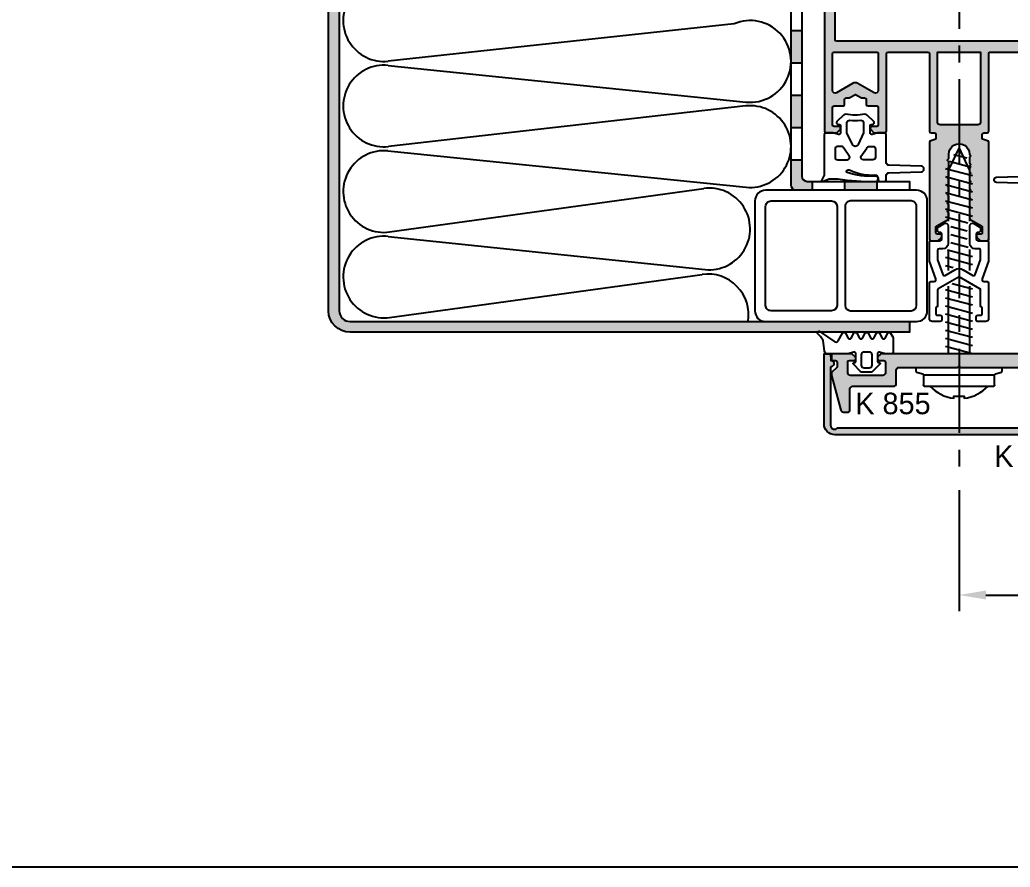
# Model space of a CAD drawing. Header units: millimetres. Extents: x -153 to 2280, y 0 to 724.
# Drawn here: x 20.5 to 112.4, y 0 to 78.6 of the extents above; entities that cross this region are included whole.
import ezdxf
from ezdxf.enums import TextEntityAlignment as Align

# ---------------------------------------------------------------- set-up
doc = ezdxf.new("R2010")
doc.units = ezdxf.units.MM
doc.header["$LTSCALE"] = 0.025
doc.header["$MEASUREMENT"] = 0
doc.linetypes.add('CENTER', pattern=[2, 1.25, -0.25, 0.25, -0.25])
for name, color, linetype in [('ASSI', 1, 'CENTER'), ('FILL', 253, 'Continuous'), ('FINE', 7, 'Continuous'), ('GOMMA', 80, 'Continuous'), ('GROSSA', 8, 'Continuous'), ('MARCHIO', 7, 'Continuous'), ('QUOTE', 254, 'Continuous'), ('TESTO', 2, 'Continuous'), ('TRATTEGGI', 140, 'Continuous')]:
    doc.layers.add(name, color=color, linetype=linetype)
doc.styles.add('Aluk Text', font='GOTHIC.TTF')

# ---------------------------------------------------------------- blocks, each defined once
blk = doc.blocks.new('k0855')
at = {"layer": 'GROSSA'}
blk.add_lwpolyline([(11.64999999999986, 0.8000000000004093, -0.4142135623730784), (11.14999999999986, 0.3000000000004093), (0.2999999999997272, 0.3000000000000682), (0, 0), (-0.3000000000001819, 0.3000000000000682), (-11.15000000000009, 0.2999999999997272, -0.4142135623731075), (-11.65000000000009, 0.7999999999997272), (-11.65000000000009, 3.300000000000637, 0.414213562373095), (-12.15000000000009, 3.800000000000637), (-19.75, 3.800000000000523, -0.414213562373095), (-20.25, 4.300000000000523), (-20.25, 8.300000000000523, 0.4142135623730795), (-20.55000000000018, 8.600000000000477), (-21.59774739507475, 8.600000000000477, 0.3394542588633896), (-21.88752514296152, 8.377645713531251), (-23.65000000000009, 1.800000000000523), (-23.65000000000009, 1.24487273393197), (-22.65000000000009, 0.2448727339319703), (-22.65000000000009, -0.6999999999995907, -0.4142135623731159), (-22.95000000000027, -0.9999999999995453), (-23.5, -0.9999999999995453, 0.414213562373109), (-23.65000000000009, -1.149999999999523), (-23.65000000000009, -2.049999999999272, 0.4142135623730534), (-23.5, -2.19999999999925), (-19.97426406871182, -2.199999999999363, 0.1989123673796788), (-19.76213203435577, -2.112132034355341), (-19.237867965644, -1.587867965643682, 0.1989123673796275), (-19.15000000000009, -1.37573593128775), (-19.15000000000009, -1.299999999999613, 0.4142135623731283), (-19.45000000000027, -0.9999999999995453), (-20.35000000000014, -0.9999999999995453, -0.414213562373095), (-20.65000000000009, -0.699999999999477), (-20.65000000000009, 1.300000000000637, -0.414213562373095), (-20.15000000000009, 1.800000000000637), (-14.15000000000009, 1.800000000000637, -0.414213562373095), (-13.65000000000009, 1.300000000000637), (-13.65000000000009, -0.699999999999477, -0.414213562373095), (-13.95000000000005, -0.9999999999995453), (-14.85000000000014, -0.9999999999995453, 0.414213562373095), (-15.15000000000009, -1.2999999999995), (-15.15000000000009, -1.475735931287431, 0.1989123673796724), (-15.06213203435618, -1.687867965643477), (-14.63786796564318, -2.112132034356478, 0.1989123673796574), (-14.42573593128691, -2.200000000000387), (14.42573593128782, -2.199999999999363, 0.1989123673796421), (14.63786796564386, -2.112132034355341), (15.06213203435573, -1.687867965643477, 0.1989123673796492), (15.14999999999964, -1.475735931287431), (15.14999999999964, -1.2999999999995, 0.4142135623731088), (14.84999999999991, -0.9999999999995453), (13.94999999999982, -0.9999999999995453, -0.414213562373095), (13.64999999999986, -0.699999999999477), (13.64999999999986, 1.300000000000637, -0.414213562373095), (14.14999999999986, 1.800000000000637), (20.13763493782221, 1.800000000000637, -0.414213562373095), (20.63763493782221, 1.300000000000637), (20.63763493782221, -0.699999999999477, -0.414213562373095), (20.33763493782226, -0.9999999999995453), (19.43763493782217, -0.9999999999995453, 0.4142135623731283), (19.13763493782221, -1.299999999999613), (19.13763493782221, -1.37573593128775, 0.198912367379612), (19.22550290346635, -1.587867965643682), (19.74976697217789, -2.112132034355341, 0.1989123673796789), (19.96189900653394, -2.199999999999363), (23.48763493782212, -2.19999999999925, 0.4142135623730674), (23.63763493782221, -2.049999999999272), (23.63763493782221, -1.149999999999523, 0.4142135623731507), (23.48763493782235, -0.9999999999995453), (22.93763493782217, -0.9999999999995453, -0.414213562373095), (22.63763493782221, -0.6999999999995907), (22.63763493782221, 0.2448727339319703), (23.63763493782221, 1.24487273393197), (23.63763493782221, 1.800000000000523), (21.91487984844571, 8.229409522551805, 0.3394542588633856), (21.43191693530116, 8.600000000000477), (20.53763493782208, 8.600000000000477, 0.4142135623730811), (20.23763493782235, 8.300000000000523), (20.23763493782212, 4.300000000000523, -0.414213562373095), (19.73763493782212, 3.800000000000523), (12.14999999999986, 3.800000000000637, 0.414213562373095), (11.64999999999986, 3.300000000000637)], format="xyb", close=True, dxfattribs=at)

msp = doc.modelspace()

# ---------------------------------------------------------------- hatches: boundary and pattern name
at = {"layer": 'FILL'}
h = msp.add_hatch(color=256, dxfattribs=at)
edge = h.paths.add_edge_path(flags=16)
edge.add_line((95.88666831783962, 72.06536601739177), (95.88666831783962, 75.477171829333))
edge.add_arc((96.0366683178396, 75.477171829333), 0.1499999999999773, 90, 180, ccw=False)
edge.add_line((96.0366683178396, 75.62717182933298), (99.98666831783953, 75.62717182933298))
edge.add_arc((99.98666831783953, 75.477171829333), 0.1499999999999773, 0, 90, ccw=False)
edge.add_line((100.1366683178395, 75.477171829333), (100.1366683178396, 72.06536601614042))
edge.add_arc((99.8866683178396, 72.06536601614042), 0.2500000000000284, -120.0000001075482, 0, ccw=False)
edge.add_line((99.76166831743319, 71.84885966542893), (98.26166832325816, 72.71488506960443))
edge.add_arc((98.01166832325816, 72.2818723677122), 0.5000000000000164, 60.00000000000109, 119.9999999999989)
edge.add_line((97.76166832325816, 72.71488506960443), (96.26166831743319, 71.84885966621104))
edge.add_arc((96.1366683178396, 72.06536601739177), 0.2499999999999828, 180, 299.9999998924529, ccw=False)
edge = h.paths.add_edge_path(flags=16)
edge.add_arc((117.2616683124211, 72.2818723677122), 0.5000000000000164, 60.00000000000108, 119.99999999999889, ccw=False)
edge.add_line((117.5116683124211, 72.71488506960443), (119.0116683182461, 71.84885966621104))
edge.add_arc((119.1366683178396, 72.06536601739177), 0.2499999999999828, 240.0000001075471, 360)
edge.add_line((119.3866683178396, 72.06536601739177), (119.3866683178396, 75.477171829333))
edge.add_arc((119.2366683178396, 75.47717182933303), 0.1500000000000057, 359.9999999999891, 449.9999999999891)
edge.add_line((119.2366683178396, 75.62717182933304), (115.2866683178397, 75.62717182933292))
edge.add_arc((115.2866683178397, 75.47717182933295), 0.1499999999999773, 90, 180)
edge.add_line((115.1366683178397, 75.47717182933295), (115.1366683178396, 72.06536601614042))
edge.add_arc((115.3866683178396, 72.06536601614042), 0.2500000000000284, 180, 300.0000001075481)
edge.add_line((115.5116683182461, 71.84885966542893), (117.0116683124211, 72.71488506960443))
edge = h.paths.add_edge_path(flags=16)
edge.add_line((109.6366683178396, 69.12717182933298), (109.6366683178396, 75.62717182933298))
edge.add_line((109.6366683178396, 75.62717182933298), (105.6366683178396, 75.62717182933298))
edge.add_line((105.6366683178396, 75.62717182933298), (105.6366683178396, 69.12717182933292))
edge.add_arc((105.8866683178396, 69.12717182933292), 0.25, 180, 270)
edge.add_line((105.8866683178396, 68.87717182933292), (109.3866683178396, 68.87717182933298))
edge.add_arc((109.3866683178396, 69.12717182933298), 0.25, 270, 360)
edge = h.paths.add_edge_path()
edge.add_line((110.3984686433583, 58.27712033243418), (110.3984686433583, 67.26202128423728))
edge.add_arc((110.2484686433583, 67.26202128423722), 0.1500000000000057, 2.171258662545679e-11, 75.0000000000211)
edge.add_line((110.2872915001236, 67.40691015818064), (109.9096457865929, 67.5081000221463))
edge.add_arc((109.9484686433583, 67.65298889608965), 0.150000000000002, 179.9999999999891, 254.9999999999945, ccw=False)
edge.add_line((109.7984686433583, 67.65298889608968), (109.7984686433582, 67.72712033243417))
edge.add_line((109.7984686433582, 67.72712033243417), (109.7984686433582, 67.97712033243411))
edge.add_arc((109.9484686433583, 67.97712033243411), 0.1500000000000341, 90, 180, ccw=False)
edge.add_line((109.9484686433583, 68.12712033243415), (110.2484686433583, 68.12712033243415))
edge.add_arc((110.2484686433583, 68.27712033243412), 0.1499999999999773, 270, 360)
edge.add_line((110.3984686433583, 68.27712033243412), (110.3984686433583, 75.47712033243417))
edge.add_arc((110.5484686433583, 75.47712033243417), 0.1500000000000057, 90.00000000001091, 180, ccw=False)
edge.add_line((110.5484686433582, 75.62712033243417), (114.2484686433584, 75.62712033243417))
edge.add_arc((114.2484686433584, 75.4771203324342), 0.1499999999999773, 0, 90, ccw=False)
edge.add_line((114.3984686433584, 75.4771203324342), (114.3984686433583, 68.27712033243415))
edge.add_arc((114.5484686433583, 68.27712033243418), 0.1500000000000057, 180.0000000000109, 270.0000000000109)
edge.add_line((114.5484686433583, 68.12712033243417), (115.4863366090024, 68.12712033243415))
edge.add_arc((115.4863366090024, 68.27712033243415), 0.1500000000000057, 270.0000000000109, 315.0000000000077)
edge.add_line((115.5924026261804, 68.17105431525619), (115.8545346605363, 68.43318634961207))
edge.add_arc((115.7484686433583, 68.53925236679004), 0.1499999999999972, 315.0000000000077, 360.0000000000109)
edge.add_line((115.8984686433583, 68.53925236679007), (115.8984686433583, 68.5771203324341))
edge.add_arc((115.7484686433583, 68.5771203324341), 0.1500000000000057, 0, 90.00000000001086)
edge.add_line((115.7484686433583, 68.72712033243411), (115.2984686433583, 68.72712033243411))
edge.add_arc((115.2984686433583, 68.87712033243412), 0.1500000000000057, 180, 270.00000000001086, ccw=False)
edge.add_line((115.1484686433583, 68.87712033243412), (115.1484686433583, 70.47712033243408))
edge.add_arc((115.2984686433583, 70.47712033243408), 0.1500000000000057, 89.99999999998909, 180, ccw=False)
edge.add_line((115.2984686433583, 70.62712033243409), (116.1234686433583, 70.62712033243409))
edge.add_arc((116.1234686433583, 70.7771203324341), 0.1500000000000057, 269.9999999999891, 360)
edge.add_line((116.2734686433583, 70.7771203324341), (116.2734686433583, 71.22712033243408))
edge.add_arc((116.4234686433583, 71.22712033243408), 0.1500000000000341, 90, 180, ccw=False)
edge.add_line((116.4234686433583, 71.37712033243412), (116.7064813452505, 71.37712033243412))
edge.add_line((116.7064813452505, 71.37712033243412), (117.2734686433583, 71.70447060162377))
edge.add_line((117.2734686433583, 71.70447060162377), (117.8404559414661, 71.37712033243417))
edge.add_line((117.8404559414661, 71.37712033243417), (118.1234686433583, 71.37712033243412))
edge.add_arc((118.1234686433583, 71.22712033243411), 0.1500000000000057, 1.0913936421275139e-11, 90.00000000001091, ccw=False)
edge.add_line((118.2734686433583, 71.22712033243414), (118.2734686433583, 70.7771203324341))
edge.add_arc((118.4234686433583, 70.7771203324341), 0.1499999999999773, 180, 270)
edge.add_line((118.4234686433583, 70.62712033243412), (119.2484686433583, 70.62712033243412))
edge.add_arc((119.2484686433583, 70.47712033243408), 0.1500000000000341, 0, 90, ccw=False)
edge.add_line((119.3984686433583, 70.47712033243408), (119.3984686433583, 68.87712033243412))
edge.add_arc((119.2484686433583, 68.87712033243412), 0.1500000000000341, -90, 0, ccw=False)
edge.add_line((119.2484686433583, 68.72712033243411), (118.7984686433583, 68.72712033243411))
edge.add_arc((118.7984686433583, 68.57712033243413), 0.1499999999999773, 90.00000000001086, 180.0000000000109)
edge.add_line((118.6484686433583, 68.5771203324341), (118.6484686433583, 68.5392523667901))
edge.add_arc((118.7984686433583, 68.53925236679015), 0.1500000000000057, 180.0000000000217, 225.000000000023)
edge.add_line((118.6924026261803, 68.43318634961213), (118.9545346605363, 68.17105431525613))
edge.add_arc((119.0606006777143, 68.27712033243404), 0.1499999999999168, 224.9999999999923, 269.9999999999891)
edge.add_line((119.0606006777142, 68.12712033243412), (119.9984686433582, 68.12712033243412))
edge.add_arc((119.9984686433582, 68.27712033243415), 0.1500000000000341, 270, 360)
edge.add_line((120.1484686433583, 68.27712033243415), (120.1484686433583, 120.1271203324341))
edge.add_arc((119.6484686433583, 120.1271203324341), 0.5, 0, 90)
edge.add_line((119.6484686433583, 120.6271203324341), (95.64846864335829, 120.6271203324342))
edge.add_arc((95.64846864335829, 120.1271203324342), 0.5, 90, 180)
edge.add_line((95.14846864335829, 120.1271203324342), (95.14846864335826, 68.27712033243415))
edge.add_arc((95.29846864335826, 68.27712033243412), 0.1500000000000057, 179.9999999999891, 269.9999999999891)
edge.add_line((95.29846864335823, 68.12712033243415), (96.23633660900228, 68.12712033243415))
edge.add_arc((96.23633660900228, 68.27712033243415), 0.1500000000000057, 270, 314.9999999999923)
edge.add_line((96.34240262618025, 68.17105431525616), (96.60453466053625, 68.43318634961207))
edge.add_arc((96.49846864335822, 68.53925236679007), 0.1500000000000374, 315.0000000000077, 360.0000000000109)
edge.add_line((96.64846864335826, 68.5392523667901), (96.64846864335826, 68.5771203324341))
edge.add_arc((96.49846864335828, 68.5771203324341), 0.1499999999999773, 0, 90)
edge.add_line((96.49846864335828, 68.72712033243408), (96.04846864335823, 68.72712033243411))
edge.add_arc((96.04846864335826, 68.87712033243409), 0.1499999999999773, 179.9999999999891, 269.99999999998914, ccw=False)
edge.add_line((95.89846864335826, 68.87712033243412), (95.89846864335826, 70.47712033243408))
edge.add_arc((96.04846864335826, 70.47712033243411), 0.1500000000000057, 90.00000000001091, 180.0000000000109, ccw=False)
edge.add_line((96.04846864335823, 70.62712033243409), (96.87346864335828, 70.62712033243412))
edge.add_arc((96.87346864335825, 70.77712033243407), 0.1499999999999488, 270.0000000000109, 360.0000000000109)
edge.add_line((97.0234686433582, 70.7771203324341), (97.0234686433582, 71.22712033243414))
edge.add_arc((97.1734686433582, 71.22712033243411), 0.1500000000000057, 89.99999999998909, 179.9999999999891, ccw=False)
edge.add_line((97.17346864335823, 71.37712033243412), (97.45648134525041, 71.37712033243417))
edge.add_line((97.45648134525041, 71.37712033243417), (98.0234686433582, 71.70447060162377))
edge.add_line((98.0234686433582, 71.70447060162377), (98.59045594146605, 71.37712033243412))
edge.add_line((98.59045594146605, 71.37712033243412), (98.87346864335817, 71.37712033243412))
edge.add_arc((98.87346864335817, 71.22712033243408), 0.1500000000000341, 0, 90, ccw=False)
edge.add_line((99.0234686433582, 71.22712033243408), (99.0234686433582, 70.7771203324341))
edge.add_arc((99.17346864335823, 70.7771203324341), 0.1500000000000341, 180, 270)
edge.add_line((99.17346864335823, 70.62712033243409), (99.99846864335828, 70.62712033243412))
edge.add_arc((99.99846864335825, 70.47712033243411), 0.1500000000000057, -1.0913936421275139e-11, 89.99999999998909, ccw=False)
edge.add_line((100.1484686433583, 70.47712033243408), (100.1484686433583, 68.87712033243412))
edge.add_arc((99.99846864335825, 68.87712033243409), 0.1500000000000057, -89.99999999998909, 1.0913936421275139e-11, ccw=False)
edge.add_line((99.99846864335828, 68.72712033243408), (99.54846864335823, 68.72712033243411))
edge.add_arc((99.54846864335826, 68.57712033243413), 0.1499999999999773, 90.00000000001086, 180.0000000000109)
edge.add_line((99.39846864335826, 68.5771203324341), (99.39846864335826, 68.5392523667901))
edge.add_arc((99.54846864335823, 68.5392523667901), 0.1499999999999773, 180, 225)
edge.add_line((99.44240262618027, 68.43318634961213), (99.70453466053621, 68.17105431525619))
edge.add_arc((99.81060067771418, 68.27712033243415), 0.1499999999999771, 225, 270)
edge.add_line((99.81060067771418, 68.12712033243417), (100.7484686433583, 68.12712033243417))
edge.add_arc((100.7484686433583, 68.27712033243415), 0.1499999999999773, 270, 360)
edge.add_line((100.8984686433583, 68.27712033243415), (100.8984686433582, 75.4771203324342))
edge.add_arc((101.0484686433582, 75.4771203324342), 0.1499999999999773, 90, 180, ccw=False)
edge.add_line((101.0484686433582, 75.62712033243417), (104.7484686433583, 75.62712033243417))
edge.add_arc((104.7484686433583, 75.47712033243417), 0.1500000000000057, 0, 89.99999999998909, ccw=False)
edge.add_line((104.8984686433583, 75.47712033243417), (104.8984686433583, 68.27712033243412))
edge.add_arc((105.0484686433583, 68.27712033243415), 0.1500000000000057, 180.0000000000109, 270.0000000000109)
edge.add_line((105.0484686433583, 68.12712033243417), (105.3484686433583, 68.12712033243415))
edge.add_arc((105.3484686433583, 67.97712033243414), 0.1500000000000057, -1.0913936421275139e-11, 89.99999999998909, ccw=False)
edge.add_line((105.4984686433583, 67.97712033243411), (105.4984686433583, 67.65298889608968))
edge.add_arc((105.3484686433583, 67.65298889608968), 0.1500000000000057, -74.99999999999449, 0, ccw=False)
edge.add_line((105.3872915001237, 67.50810002214632), (105.0096457865929, 67.40691015818064))
edge.add_arc((105.0484686433583, 67.26202128423733), 0.1499999999999398, 105.0000000000006, 180)
edge.add_line((104.8984686433583, 67.26202128423733), (104.8984686433583, 58.27712033243424))
edge.add_arc((105.0487797535908, 58.27742612277163), 0.1503114212795728, 180.1165613875825, 270)
edge.add_line((105.0487797535908, 58.12711470149208), (105.6366477192349, 58.12711470149213))
edge.add_arc((105.6366477192348, 58.27711470149225), 0.1500000000001194, 270.0000000000326, 314.9999999999923)
edge.add_line((105.7427137364129, 58.17104868431417), (106.0048457707689, 58.43318071867006))
edge.add_arc((105.8814566249258, 58.55475971243985), 0.1732233616980267, 315.4233701028556, 444.2605660744484)
edge.add_line((105.8987797535909, 58.7271147014921), (105.6487797535909, 58.7271147014921))
edge.add_arc((105.6487797535909, 58.87711470149213), 0.1500000000000341, 180.0000000000109, 270, ccw=False)
edge.add_line((105.4987797535908, 58.8771147014921), (105.4987797535908, 59.36155935154554))
edge.add_arc((105.6487797535907, 59.36155935154562), 0.1499999999998352, 119.9999999999892, 180.0000000000326, ccw=False)
edge.add_line((105.5737797535908, 59.49146316211318), (106.6237797535908, 60.09768094476232))
edge.add_arc((106.5487797535908, 60.22758475532999), 0.1500000000000394, 300.0000000000239, 360)
edge.add_line((106.6987797535908, 60.22758475532999), (106.6987797535908, 60.67461470149203))
edge.add_line((106.6987797535908, 60.67461470149203), (106.5487797535908, 60.82461470149198))
edge.add_line((106.5487797535908, 60.82461470149198), (106.6987797535908, 60.97461470149204))
edge.add_line((106.6987797535908, 60.97461470149204), (106.6987797535908, 61.46961470149205))
edge.add_line((106.6987797535908, 61.46961470149205), (106.5487797535908, 61.61961470149208))
edge.add_line((106.5487797535908, 61.61961470149208), (106.6987797535908, 61.76961470149203))
edge.add_line((106.6987797535908, 61.76961470149203), (106.6987797535908, 62.26461470149201))
edge.add_line((106.6987797535908, 62.26461470149201), (106.5487797535908, 62.41461470149213))
edge.add_line((106.5487797535908, 62.41461470149213), (106.6987797535908, 62.56461470149208))
edge.add_line((106.6987797535908, 62.56461470149208), (106.6987797535908, 63.05961470149202))
edge.add_line((106.6987797535908, 63.05961470149202), (106.5487797535908, 63.20961470149206))
edge.add_line((106.5487797535908, 63.20961470149206), (106.6987797535908, 63.35961470149206))
edge.add_line((106.6987797535908, 63.35961470149206), (106.6987797535908, 63.85461470149204))
edge.add_line((106.6987797535908, 63.85461470149204), (106.5487797535908, 64.00461470149207))
edge.add_line((106.5487797535908, 64.00461470149207), (106.6987797535908, 64.15461470149205))
edge.add_line((106.6987797535908, 64.15461470149205), (106.6987797535908, 64.64961470149206))
edge.add_line((106.6987797535908, 64.64961470149206), (106.5487797535908, 64.79961470149209))
edge.add_line((106.5487797535908, 64.79961470149209), (106.6987797535908, 64.94961470149207))
edge.add_line((106.6987797535908, 64.94961470149207), (106.6987797535908, 65.44461470149207))
edge.add_line((106.6987797535908, 65.44461470149207), (106.5487797535908, 65.59461470149205))
edge.add_line((106.5487797535908, 65.59461470149205), (106.6987797535908, 65.74461470149208))
edge.add_line((106.6987797535908, 65.74461470149208), (106.6987797535908, 66.14273692195746))
edge.add_arc((107.6484686433582, 66.17682003975486), 0.9503002926792784, -2.0553899919178207, 182.055389991911, ccw=False)
edge.add_line((108.5981575331255, 66.14273692195735), (108.7487797535908, 65.99211470149206))
edge.add_line((108.7487797535908, 65.99211470149206), (108.5987797535908, 65.84211470149205))
edge.add_line((108.5987797535908, 65.84211470149205), (108.5987797535908, 65.34711470149205))
edge.add_line((108.5987797535908, 65.34711470149205), (108.7487797535908, 65.19711470149207))
edge.add_line((108.7487797535908, 65.19711470149207), (108.5987797535908, 65.04711470149206))
edge.add_line((108.5987797535908, 65.04711470149206), (108.5987797535908, 64.55211470149206))
edge.add_line((108.5987797535908, 64.55211470149206), (108.7487797535908, 64.40211470149205))
edge.add_line((108.7487797535908, 64.40211470149205), (108.5987797535908, 64.25211470149205))
edge.add_line((108.5987797535908, 64.25211470149205), (108.5987797535908, 63.75711470149207))
edge.add_line((108.5987797535908, 63.75711470149207), (108.7487797535908, 63.60711470149204))
edge.add_line((108.7487797535908, 63.60711470149204), (108.5987797535908, 63.45711470149206))
edge.add_line((108.5987797535908, 63.45711470149206), (108.5987797535908, 62.96211470149206))
edge.add_line((108.5987797535908, 62.96211470149206), (108.7487797535908, 62.81211470149205))
edge.add_line((108.7487797535908, 62.81211470149205), (108.5987797535908, 62.66211470149204))
edge.add_line((108.5987797535908, 62.66211470149204), (108.5987797535908, 62.16711470149207))
edge.add_line((108.5987797535908, 62.16711470149207), (108.7487797535908, 62.01711470149203))
edge.add_line((108.7487797535908, 62.01711470149203), (108.5987797535908, 61.86711470149203))
edge.add_line((108.5987797535908, 61.86711470149203), (108.5987797535908, 61.37211470149205))
edge.add_line((108.5987797535908, 61.37211470149205), (108.7487797535908, 61.22211470149202))
edge.add_line((108.7487797535908, 61.22211470149202), (108.5987797535908, 61.07211470149204))
edge.add_line((108.5987797535908, 61.07211470149204), (108.5987797535908, 60.57503938327602))
edge.add_line((108.5987797535908, 60.57503938327602), (108.7487797535908, 60.42503938327599))
edge.add_line((108.7487797535908, 60.42503938327599), (108.5987797535908, 60.27503938327601))
edge.add_line((108.5987797535908, 60.27503938327601), (108.5987797535908, 60.22758475532999))
edge.add_line((108.5987797535908, 60.22758475532999), (108.6737797535908, 60.09768094476232))
edge.add_line((108.6737797535908, 60.09768094476232), (109.7237797535908, 59.49146316211318))
edge.add_arc((109.6487797535908, 59.36155935154551), 0.1499999999999826, 1.0913936421275139e-11, 60.0000000000137, ccw=False)
edge.add_line((109.7987797535908, 59.36155935154554), (109.7987797535908, 58.87711470149208))
edge.add_arc((109.6487797535908, 58.87711470149205), 0.1500000000000057, -90.00000000001091, 1.0913936421275139e-11, ccw=False)
edge.add_line((109.6487797535908, 58.72711470149207), (109.3987797535908, 58.7271147014921))
edge.add_arc((109.4147727192347, 58.5552397014921), 0.1726174689163579, 95.31606382267486, 225.0000000000134)
edge.add_line((109.2927137364128, 58.43318071867006), (109.5548457707687, 58.17104868431414))
edge.add_arc((109.6609117879468, 58.27711470149231), 0.1500000000001781, 225.0000000000307, 269.9999999999891)
edge.add_line((109.6609117879468, 58.12711470149213), (110.2487797535903, 58.12711470149205))
edge.add_arc((110.2437644357233, 58.28190312055489), 0.1548696487026443, 271.8557980822255, 358.2641758462536)
edge.add_arc((110.3984686005559, 58.27721479242686), 9.446000238587524e-05, 358.2641758540641, 630.0259622349515)
edge = h.paths.add_edge_path(flags=16)
edge.add_arc((96.2866683178396, 118.6771718293329), 0.1499999999999773, 90, 180)
edge.add_line((96.13666831783962, 118.6771718293329), (96.13666831783962, 76.77717182933296))
edge.add_arc((96.2866683178396, 76.77717182933296), 0.1499999999999773, 180, 270)
edge.add_line((96.2866683178396, 76.62717182933298), (118.9866683178395, 76.62717182933298))
edge.add_arc((118.9866683178395, 76.77717182933296), 0.1499999999999773, 270, 360)
edge.add_line((119.1366683178395, 76.77717182933296), (119.1366683178396, 118.6771718293329))
edge.add_arc((118.9866683178396, 118.6771718293329), 0.1499999999999773, 0, 90)
edge.add_line((118.9866683178396, 118.8271718293329), (96.2866683178396, 118.8271718293329))
h = msp.add_hatch(color=256, dxfattribs=at)
edge = h.paths.add_edge_path()
edge.add_line((49.13425376584527, 51.62717182933309), (49.13425376584528, 103.8468563521249))
edge.add_line((49.13425376584528, 103.8468563521249), (50.13425376584528, 103.8468563521249))
edge.add_line((50.13425376584528, 103.8468563521249), (50.13425376584527, 51.6271718293331))
edge.add_arc((51.13425376584527, 51.6271718293331), 1, 180, 270)
edge.add_line((51.13425376584527, 50.6271718293331), (103.0507144464514, 50.62717182933311))
edge.add_line((103.0507144464514, 50.62717182933311), (103.0507144464514, 49.6271718293331))
edge.add_line((103.0507144464514, 49.6271718293331), (51.13425376584527, 49.62717182933309))
edge.add_arc((51.13425376584527, 51.62717182933309), 2, 180, 270, ccw=False)
h = msp.add_hatch(color=256, dxfattribs=at)
h.paths.add_polyline_path([(117.5116683178398, 44.62475740338044, -0.4142135623730951), (117.7616683178398, 44.37475740338044), (117.7616683178398, 42.37475740338044, 0.4142135623729824), (117.9116683178399, 42.22475740338047), (118.4355420153772, 42.22475740338047, 0.3394542588634098), (118.5804308893206, 42.33593454661508), (119.4616683178399, 45.62475740338044), (119.4616683178399, 45.90232103641472), (118.9616683178399, 46.40232103641472), (118.9616683178399, 46.8747574033805, -0.4142135623729909), (119.1116683178399, 47.02475740338048), (119.3866683178398, 47.02475740338048, 0.41421356237322), (119.4616683178399, 47.09975740338049), (119.4616683178399, 47.54975740338034, 0.4142135623729423), (119.3866683178398, 47.62475740338033), (117.6238003521958, 47.62475740338039, 0.1989123673796961), (117.5177343350177, 47.58082342055837), (117.2556023006618, 47.31869138620254, 0.2320247787636509), (117.2128681017967, 47.19369138620257, 0.4517883523669222), (117.3616683178399, 47.02475740338048), (117.8116683178399, 47.02475740338048, -0.4142135623730396), (117.9616683178399, 46.87475740338047), (117.9616683178399, 45.87475740338039, -0.4142135623730951), (117.7116683178399, 45.62475740338039), (114.7116683178399, 45.62475740338039, -0.4142135623730951), (114.4616683178399, 45.87475740338039), (114.4616683178399, 46.87475740338044, -0.4142135623731505), (114.6116683178399, 47.02475740338048), (115.0616683178399, 47.02475740338048, 0.3558272389599185), (115.2085770522947, 47.14446179741367), (115.2085770522947, 47.29292097499095, 0.1465428009586351), (115.1677343350179, 47.3686913862025), (114.9556023006614, 47.58082342055894, 0.1989123673793989), (114.8495362834834, 47.6247574033809), (114.4344456752137, 47.6247574033809, -0.0001075078171090559), (114.4342736794113, 47.6247574033809), (107.6366683178396, 47.62475740338067), (107.6366683178396, 46.52475740338093), (107.7866683178399, 46.37475740338067), (113.2116683178399, 46.37475740338084, -0.4142135623731075), (113.4616683178399, 46.12475740338084), (113.4616683178399, 44.87475740338039, 0.4142135623731034), (113.7116683178399, 44.62475740338039)])
h.paths.add_polyline_path([(107.48666831784, 46.37475740338067), (107.6366683178396, 46.52475740338048), (107.6366683178396, 47.62475740338064), (100.8390629540186, 47.62475740338039, -0.0001075050098106389), (100.8388909627074, 47.62475740338039), (100.4238003521959, 47.62475740338039, 0.1989123673796943), (100.3177343350179, 47.58082342055835), (100.105602300662, 47.36869138620244, 0.1465428009642308), (100.0647595833845, 47.29292097498762), (100.0647595833846, 47.14446179741697, 0.3558272389662755), (100.21166831784, 47.02475740338048), (100.6616683178399, 47.02475740338048, -0.4142135623730396), (100.8116683178399, 46.87475740338047), (100.8116683178399, 45.87475740338039, -0.4142135623730951), (100.5616683178399, 45.62475740338039), (97.56785084892874, 45.62475740338039, -0.4142135623730951), (97.31785084892874, 45.87475740338039), (97.31785084892874, 46.87475740338044, -0.4142135623731505), (97.46785084892872, 47.02475740338048), (97.91785084892877, 47.02475740338048, 0.3558272389651755), (98.0647595833841, 47.14446179741645), (98.06475958338416, 47.24292097498829, 0.1465428009631723), (98.02391686610673, 47.31869138620249), (97.7617848317509, 47.58082342055837, 0.1989123673796296), (97.65571881457288, 47.62475740338039), (95.89285084892879, 47.62475740338033, 0.4142135623731784), (95.81785084892874, 47.54975740338031), (95.81785084892874, 47.09975740338047, 0.4142135623732338), (95.89285084892867, 47.02475740338048), (96.16785084892877, 47.02475740338048, -0.4142135623730951), (96.31785084892874, 46.8747574033805), (96.31785084892874, 46.40232103641472), (95.81785084892874, 45.90232103641472), (95.81785084892874, 45.62475740338044), (96.679228393617, 42.4100526421048, 0.3394542588633538), (96.92070985018927, 42.22475740338047), (97.36785084892881, 42.22475740338047, 0.4142135623729564), (97.51785084892867, 42.37475740338039), (97.51785084892879, 44.37475740338044, -0.4142135623731034), (97.76785084892879, 44.62475740338044), (101.5616683178399, 44.62475740338039, 0.4142135623730951), (101.8116683178399, 44.87475740338039), (101.8116683178399, 46.1247574033805, -0.4142135623730783), (102.0616683178399, 46.3747574033805)])
h.paths.add_polyline_path([(96.39407841926305, 40.77620390515801, -0.720759220053041), (95.71907841926543, 41.00120390515735), (95.71323448714736, 46.43554481531794, 1.075506706590481), (95.73409003648896, 47.01670401739727), (95.71166901724098, 47.62475346083875), (95.11206524069075, 47.62475346083886), (95.11486877950466, 41.12569454679226, 0.4140643826233402), (96.11486864978167, 40.12620390515735), (107.6366683178396, 40.12620390515735), (107.6366683178396, 40.77620390515671)])
h.paths.add_polyline_path([(119.1231957032895, 40.12620390515735, 0.4142811788749139), (120.1231956766432, 41.12643475681386), (120.1219252254602, 47.62475740338041), (119.5223215107151, 47.62475740338039), (119.5003505818748, 47.01669153025512, 1.075506706590503), (119.5216363053432, 46.43554792487328), (119.519078419264, 41.00120390515735, -0.7207592200534799), (118.8440784192659, 40.7762039051554), (107.6366683178396, 40.77620390515671), (107.6366683178396, 40.12620390515735)])
at = {"layer": 'FINE'}
h = msp.add_hatch(color=256, dxfattribs=at)
h.paths.add_polyline_path([(100.0507144463387, 63.62717182933294), (99.91496350071422, 63.62717182933294, -0.04555565420135093), (99.86956631406491, 63.62475813334314, -0.009211689019336264), (99.13474422260211, 63.62717182933295), (97.05071444633867, 63.62717182933296), (97.05071444633865, 62.814901282039), (100.0507144463387, 62.81479819734103)])
h.paths.add_polyline_path([(93.05071444633866, 64.12717182933295), (93.05071444633866, 65.62717182933295), (92.05071444645138, 65.62717182933295), (92.0507144464514, 63.31469511264307, 0.4031193719686486), (92.53170605474703, 62.81505656224407), (94.05071444633866, 62.81500436673699), (94.05071444633866, 63.62717182933294), (93.55071444633866, 63.62717182933295, -0.4142135623730951)])
h.paths.add_polyline_path([(93.05071444633866, 71.62717182933294), (92.05071444645138, 71.62717182933295), (92.0507144464514, 68.62717182933295), (93.05071444633866, 68.62717182933295)])
h.paths.add_polyline_path([(93.05071444633865, 77.62717182933295), (92.05071444645138, 77.62717182933297), (92.0507144464514, 74.62717182933295), (93.05071444633866, 74.62717182933295)])
h.paths.add_polyline_path([(93.05071444633865, 83.62717182933294), (92.05071444645138, 83.62717182933297), (92.05071444645138, 80.62717182933295), (93.05071444633866, 80.62717182933294)])
h.paths.add_polyline_path([(93.0507144463387, 89.62717182933295), (92.05071444645135, 89.62717182933295), (92.05071444645135, 86.62717182933295), (93.05071444633866, 86.62717182933295)])
h.paths.add_polyline_path([(93.05071444633866, 93.34685635212486, 0.4142135623730951), (92.55071444633866, 93.84685635212486), (89.27039896924327, 93.84685635212486), (89.27039896924326, 92.84685635212487), (91.55071444645137, 92.84685635212486, -0.2488671742897688), (91.96474733552854, 92.62717182933297), (93.05071444633866, 92.62717182933295)])
h.paths.add_polyline_path([(85.6064203445069, 93.84685635212486), (83.27039896924326, 93.84685635212485), (83.27039896924327, 92.84685635212486), (85.60642034450689, 92.84685635212486)])
h.paths.add_polyline_path([(86.27039896924327, 93.84685635212487), (85.6064203445069, 93.84685635212486), (85.60642034450687, 92.84685635212486), (86.27039896924327, 92.84685635212485)])
h.paths.add_polyline_path([(80.27039896924327, 93.84685635212486), (77.27039896924326, 93.84685635212486), (77.27039896924327, 92.84685635212487), (80.27039896924327, 92.84685635212489)])
h.paths.add_polyline_path([(74.27039896924327, 93.84685635212486), (71.27039896924327, 93.84685635212487), (71.27039896924327, 92.84685635212486), (74.27039896924327, 92.84685635212487)])
h.paths.add_polyline_path([(68.27039896924327, 93.84685635212487), (65.27039896924327, 93.84685635212489), (65.27039896924329, 92.84685635212485), (68.27039896924326, 92.84685635212486)])
h.paths.add_polyline_path([(63.13666831783951, 97.7131257007211), (62.32192601225947, 97.71312570072105), (62.32192601225947, 94.7131257007211), (63.13666831783951, 94.71312570072108)])
h.paths.add_polyline_path([(63.13666831783951, 103.8468563521249), (62.32192601225947, 103.8468563521248), (62.32192601225947, 100.7131257007211), (63.13666831783951, 100.7131257007211)])

# ---------------------------------------------------------------- linework, layer by layer
at = {"layer": 'ASSI', "ltscale": 250}
msp.add_line((107.6366683178396, 123.0999367502932), (107.6366683178396, 36.47772647732427), dxfattribs=at)
at = {"layer": 'FINE'}
for p, q in [((92.05071444645138, 77.62717182933295), (93.05071444633866, 77.62717182933295)), ((92.05071444645138, 74.62717182933295), (93.05071444633866, 74.62717182933295)), ((92.05071444645138, 71.62717182933295), (93.05071444633866, 71.62717182933295)), ((92.05071444645138, 68.62717182933295), (93.05071444633866, 68.62717182933295)), ((92.05071444645138, 65.62717182933295), (93.05071444633866, 65.62717182933295)), ((108.7683054957648, 64.91539313563845), (106.7220551042698, 65.46368427555143)), ((108.3792591042145, 65.76963780207262), (107.1452817769917, 66.10028103038024)), ((108.8866683178396, 64.13367791304967), (106.3866683178396, 64.80355089412745)), ((94.05071444633866, 62.81469511264307), (94.05071444633866, 63.62717182933294)), ((97.05071444633866, 62.81469511264307), (97.05071444633866, 63.62717182933294)), ((100.0507144463387, 62.81469511264307), (100.0507144463387, 63.62717182933294)), ((108.8866683178396, 63.38367791304967), (106.3866683178396, 64.05355089412745)), ((108.8866683178396, 62.63367791304967), (106.3866683178396, 63.30355089412745)), ((108.8866683178396, 61.88367791304967), (106.3866683178396, 62.55355089412745)), ((108.8866683178396, 61.13367791304967), (106.3866683178396, 61.80355089412745)), ((108.8866683178396, 60.38367791304967), (106.3866683178396, 61.05355089412745)), ((108.4524214235653, 59.7500340176862), (106.3866683178396, 60.30355089412745)), ((108.3866683178394, 59.01765250926528), (106.8866683178394, 59.41957629791196)), ((108.3866683178394, 58.26765250926528), (106.8866683178394, 58.66957629791196)), ((108.4951923637398, 57.48857357880692), (106.8866683178394, 57.91957629791196)), ((108.8866683178396, 56.63367791304967), (106.5589894136047, 57.25737759567836)), ((108.8866683178396, 55.88367791304967), (106.3866683178396, 56.55355089412745)), ((107.0809440531564, 55.61752027152477), (106.3866683178396, 55.80355089412745)), ((108.8866683178396, 52.88367791304967), (106.3866683178396, 53.55355089412745)), ((108.8866683178396, 53.63367791304967), (107.0139567550487, 54.13546946395591)), ((108.8866683178396, 52.13367791304967), (106.3866683178396, 52.80355089412745)), ((108.8866683178396, 51.38367791304967), (106.3866683178396, 52.05355089412745)), ((108.8866683178396, 50.63367791304967), (106.3866683178396, 51.30355089412745)), ((108.8866683178396, 49.88367791304967), (106.3866683178396, 50.55355089412745)), ((108.8866683178396, 49.13367791304967), (106.3866683178396, 49.80355089412745)), ((108.8866683178396, 48.38367791304967), (106.3866683178396, 49.05355089412745)), ((108.8866683178396, 47.63367791304967), (106.3866683178396, 48.30355089412745)), ((104.3366683178397, 45.66759738147385), (110.9366683178396, 45.66759738147385))]:
    msp.add_line(p, q, dxfattribs=at)
for points in [[(108.6366683178396, 59.93519669473835), (108.6366683178396, 64.64123981195706), (107.6366683178396, 66.76073334432607), (106.6366683178396, 64.64123981195706), (106.6366683178396, 59.93519669473811)], [(106.6366683178396, 57.31815483495833), (106.6366683178396, 55.3610175561452)], [(108.6366683178396, 55.36101755614497), (108.6366683178396, 57.31815483495792)], [(106.6366683178396, 53.91764188317114), (106.6366683178396, 53.19086859843733)], [(106.6366683178396, 53.57637973917917), (106.6366683178396, 47.62475740338061)], [(108.6366683178396, 53.19086859843745), (108.6366683178396, 53.91764188317092)], [(108.6366683178396, 47.62475740338067), (108.6366683178396, 53.57637973917963)]]:
    msp.add_lwpolyline(points, dxfattribs=at)
for points in [[(103.6366683178396, 46.3747574033809), (103.6366683178396, 46.02693867401917, 0.3309619514747993), (103.7078492178008, 45.93118137939911), (104.2654874178784, 45.76335467609392, -0.3309619514747942), (104.3366683178397, 45.66759738147386), (104.3366683178396, 44.72475740338093, 0.414213562373095), (104.4366683178396, 44.62475740338102), (107.6366683178396, 44.62475740338102), (110.8366683178397, 44.62475740338102, 0.414213562373095), (110.9366683178396, 44.72475740338093), (110.9366683178396, 45.66759738147386, -0.3309619514747942), (111.0078492178008, 45.76335467609392), (111.5654874178784, 45.93118137939911, 0.3309619514747993), (111.6366683178396, 46.02693867401917), (111.6366683178396, 46.37475740338079)], [(104.9366683178396, 44.62475740338096, 0.1708492709052984), (107.1570098675865, 43.50560528656417), (107.1570098675865, 43.714230297386), (108.1163267680927, 43.714230297386), (108.1163267680927, 43.5056052865642, 0.170849270905298), (110.3366683178396, 44.62475740338096, 0.170849270905298)]]:
    msp.add_lwpolyline(points, format="xyb", dxfattribs=at)
for p in [(104.3366683178397, 44.72475740338092), (110.9366683178396, 44.72475740338092)]:
    msp.add_point(p, dxfattribs=at)
at = {"layer": 'GOMMA'}
for points in [[(103.0507144464514, 62.81469511264307), (92.5507144464514, 62.81469511264307, -0.4142135623730948), (92.0507144464514, 63.31469511264307), (92.05071444645137, 92.34685635212486, 0.4142135623730948), (91.55071444645137, 92.84685635212486), (62.82192601225947, 92.84685635212485, -0.414213562373095), (62.32192601225947, 93.34685635212485), (62.32192601225947, 103.8468563521249), (63.13666831783951, 103.8468563521249), (63.13666831783951, 94.34685635212487, 0.414213562373095), (63.63666831783951, 93.84685635212487), (92.55071444633866, 93.84685635212486, -0.414213562373095), (93.05071444633866, 93.34685635212486), (93.05071444633866, 64.12717182933295, 0.414213562373095), (93.55071444633866, 63.62717182933295), (103.0507144463387, 63.62717182933294), (103.0507144463387, 62.81469511264307)], [(114.1440262570634, 63.43461904078839), (111.1286670528453, 63.52728980974902, -0.9697392325154702), (111.1286670528453, 64.02705384891729), (114.1440262570634, 64.11972461787789, 0.4052432957209527)]]:
    msp.add_lwpolyline(points, format="xyb", dxfattribs=at)
for points in [[(96.39801329301054, 68.9284784790477), (96.54538389211396, 68.91558522228908, -0.3888787318530044), (96.6366683178392, 68.81596575247991), (96.63666831783917, 68.1271718293329, -0.4931454260313299), (96.4478454610738, 67.98228295538954), (95.92618780419281, 68.12206070327633, 0.06554346281524183), (95.88736494742744, 68.12717182933295), (95.28666831783923, 68.12717182933295, 0.4142135623730286), (95.13666831783922, 67.97717182933295), (95.13666831783922, 64.1959406147271), (94.8996042079707, 63.77636370643475, 0.7195149494986225), (95.0265040790533, 63.63544881080165), (95.58307847935296, 63.87717182933298), (96.39042613822227, 63.87717182933298, 0.04380891343036676), (99.86956631406474, 63.62475813334314, 1.011468768470257), (99.88282725422599, 64.12454973023847, -0.09779404551914794), (97.24951791304738, 64.44872615818375, -0.5226703353464052), (97.2020222906157, 64.6059162159892, -0.3865361286483966), (97.53383927475596, 64.66058820491637, 0.1286776343090523), (99.83666831783918, 64.22717182933295, -0.414213562373095), (100.1366683178392, 63.92717182933293), (100.1366683178392, 63.77717182933296, 0.414213562373095), (100.2866683178392, 63.62717182933292), (100.7366683178392, 63.62717182933292, 0.414213562373095), (100.8866683178392, 63.77717182933293), (100.8866683178392, 64.18473702120406, -0.4052432957209685), (101.1289887157301, 64.43461904078816), (104.1443479199483, 64.5272898097488, 0.9697392325155252), (104.1443479199483, 65.02705384891706), (101.1289887157301, 65.11972461787767, -0.4052432957209365), (100.8866683178392, 65.3696066374618), (100.8866683178392, 67.97717182933289, 0.4142135623730283), (100.7366683178392, 68.12717182933287), (100.1162238136126, 68.12717182933292), (99.5754911746046, 67.98228295538954, -0.4931454260313297), (99.3866683178392, 68.1271718293329), (99.38666831783922, 68.81596575247991, -0.3888787318529237), (99.47795274356443, 68.91558522228908), (99.62532335833532, 68.92847848041842, 0.6370702608074659), (99.7183160141011, 69.18397370231017), (99.11416993434554, 69.78811978206573, 0.2454199115108738), (98.89331110034937, 69.85742592860831, -0.08886043818027851), (97.13002555236724, 69.85742592860834, 0.2454199115108686), (96.90916671837101, 69.78811978206573), (96.30502063724475, 69.18397370093945, 0.6370702608073483)], [(97.50929025420342, 69.3018590135591, 0.04533686841581842), (98.51404638147497, 69.30185901355901, -0.4410091218320485), (98.78666831783917, 69.05288462131125), (98.78666831783917, 68.12717182933298), (98.28356066246928, 67.04825396236188, -0.6370702608074954), (97.7397759902473, 67.04825396236188), (97.23666831783942, 68.12717182933298), (97.23666831783922, 69.05288462131128, -0.4410091218321674)], [(96.70453384297596, 66.87717182933295), (96.3866683178394, 66.87717182933295, 0.4142135623730941), (96.1366683178394, 66.62717182933295), (96.1366683178394, 65.8771718293329, 0.4142135623731153), (96.3866683178394, 65.6271718293329), (97.24592273186491, 65.62717182933298, 0.5050829045456721), (97.48475491014827, 65.95105816512256), (96.94336602125935, 66.70105816512253, 0.3288304544284983)], [(99.31880279270266, 66.87717182933295), (99.63666831783922, 66.87717182933295, -0.4142135623730941), (99.88666831783922, 66.62717182933295), (99.88666831783922, 65.8771718293329, -0.4142135623731153), (99.6366683178392, 65.6271718293329), (98.77741390381371, 65.62717182933298, -0.5050829045456721), (98.53858172553032, 65.95105816512256), (99.07997061441927, 66.70105816512253, -0.3288304544284983)], [(88.69165564496696, 51.62751625937069, 0.414213562373095), (89.69162128281066, 50.62748189839508), (103.6916212745456, 50.6270008364715, 0.4142135623730951), (104.6916556355212, 51.62696647431516), (104.6920056998932, 61.81463871471498, 0.414213562373095), (103.6920400620495, 62.8146730756906), (89.69204007031458, 62.81515413761418, 0.414213562373095), (88.69200570933893, 61.81518849977051)], [(90.19200570845344, 61.81513695742155), (95.81700570513263, 61.81494367361297, -0.4142135623730955), (96.31698852405447, 61.31492649312516), (96.31667282124846, 52.127254252135, -0.4142135623730948), (95.81665564076066, 51.62727143321315), (90.19165564408146, 51.62746471702173, -0.4142135623730953), (89.69167282515961, 52.12748189750955), (89.69198852796562, 61.31515413849971, -0.414213562373095)], [(103.1920057007787, 61.81469025706394), (97.56700570409951, 61.81488354087252, 0.4142135623730955), (97.0669885236117, 61.31490072195069), (97.06667282080569, 52.12722848096052, 0.4142135623730948), (97.56665563972754, 51.6272113004727), (103.1916556364068, 51.62701801666412, 0.4142135623730953), (103.6916728168946, 52.12700083558597), (103.6919885197006, 61.31467307657613, 0.414213562373095)], [(105.6366683178394, 59.07445055450236), (105.6366683178394, 59.25209004088262, -0.2610883426105928), (105.7083614898029, 59.38002768461132), (106.2616683178394, 59.71869034379213, -0.57735026918963), (106.6366683178394, 59.50218399284603), (106.6366683178394, 57.87717182933307, -0.4142135623730784), (106.1366683178394, 57.37717182933307), (105.7866683178394, 57.37717182933307, 0.414213562373095), (105.6366683178394, 57.22717182933306), (105.6366683178395, 56.3579376166764), (106.135841144928, 54.98647154584535, 0.4663076581550031), (106.3517950380459, 54.90787075677653), (107.2616683178394, 55.43318633979379, -0.267949192431119), (108.0116683178394, 55.43318633979379), (108.921541597633, 54.90787075677653, 0.466307658155003), (109.1374954907508, 54.98647154584535), (109.6366683178394, 56.35793761667645), (109.6366683178394, 57.22717182933306, 0.414213562373095), (109.4866683178394, 57.37717182933307), (109.1366683178394, 57.37717182933307, -0.414213562373095), (108.6366683178394, 57.87717182933307), (108.6366683178394, 59.50218399284603, -0.577350269189622), (109.0116683178394, 59.7186903437921), (109.5649751458759, 59.38002768461135, -0.261088342610606), (109.6366683178394, 59.25209004088262), (109.6366683178394, 59.07445055450236, -0.3394542588633834), (109.5254911746048, 58.929561680559), (109.3107864133291, 58.87203171316409, 0.3394542588633835), (109.2366683178394, 58.77543913053518), (109.2366683178394, 58.2771718293331, 0.414213562373095), (109.3866683178394, 58.12717182933309), (110.2366683178394, 58.12717182933307, -0.414213562373095), (110.3866683178394, 57.97717182933306), (110.3866683178394, 56.22569238114511), (109.7866683178394, 54.57720592947231), (109.7866683178394, 54.47717182933312, 0.4142135623730923), (109.9366683178394, 54.32717182933314), (110.2366683178394, 54.32717182933311, -0.4142135623730924), (110.3866683178394, 54.17717182933313), (110.3866683178394, 50.87717182933312, -0.414213562373095), (110.1366683178394, 50.62717182933312), (109.3866683178394, 50.62717182933312, -0.414213562373095), (109.2366683178394, 50.77717182933313), (109.2366683178394, 51.07717182933311, -0.4142135623730673), (109.3866683178394, 51.22717182933312), (109.7116683178394, 51.22717182933312, 0.414213562373095), (109.7866683178395, 51.30217182933313), (109.7866683178394, 51.90217182933313, 0.4142135623730674), (109.7116683178394, 51.97717182933312, -0.414213562373095), (109.6366683178394, 52.05217182933313), (109.6366683178394, 53.54236420819777, 0.2679491924311307), (109.5616683178394, 53.67226801876544), (107.6366683178395, 54.78366728695548), (105.7116683178394, 53.67226801876544, 0.2679491924311306), (105.6366683178394, 53.54236420819777), (105.6366683178394, 52.0521718293331, -0.414213562373095), (105.5616683178394, 51.97717182933312), (105.5616683178394, 51.97717182933312, 0.4142135623731004), (105.4866683178394, 51.90217182933313), (105.4866683178394, 51.3021718293331, 0.414213562373084), (105.5616683178393, 51.22717182933312), (105.8866683178394, 51.22717182933312, -0.4142135623731088), (106.0366683178394, 51.07717182933308), (106.0366683178394, 50.77717182933313, -0.414213562373095), (105.8866683178394, 50.62717182933312), (105.1366683178394, 50.62717182933312, -0.4142135623730949), (104.8866683178395, 50.87717182933312), (104.8866683178395, 54.17717182933313, -0.4142135623730924), (105.0366683178395, 54.32717182933311), (105.3366683178394, 54.32717182933314, 0.4142135623730909), (105.4866683178394, 54.47717182933312), (105.4866683178394, 54.57720592947231), (104.8866683178395, 56.22569238114511), (104.8866683178395, 57.97717182933306, -0.4142135623730951), (105.0366683178394, 58.12717182933307), (105.8866683178394, 58.12717182933309, 0.414213562373095), (106.0366683178394, 58.2771718293331), (106.0366683178394, 58.77543913053518, 0.3394542588633838), (105.9625502223496, 58.87203171316409), (105.747845461074, 58.929561680559, -0.3394542588633861)], [(101.3647595833843, 47.62475727606679), (100.839062953796, 47.62475727606679, -0.04008518434644911), (100.7752400970307, 47.62986840212341), (100.2535824401497, 47.7696461500102, 0.4931454260312356), (100.0647595833843, 47.62475727606684), (100.0647595833847, 46.9359633529198, 0.3888787318528493), (100.1560440091099, 46.83634388311063), (100.2234751576594, 46.830444422044, -0.6370702608073786), (100.2854702615033, 46.66011427411618), (99.6233365681573, 45.99798058077019, -0.1989123673796624), (99.44655987286069, 45.92475727606683), (98.68295929390797, 45.92475727606686, -0.1989123673796531), (98.5061825986113, 45.99798058077022), (97.84404890526537, 46.66011427411618, -0.637070260807382), (97.90604400910922, 46.830444422044), (97.97347515765875, 46.83634388311063, 0.3888787318528493), (98.06475958338399, 46.9359633529198), (98.06475958338433, 47.62475727606682, 0.4931454260312984), (97.87593672661887, 47.76964615001017), (97.33520408761092, 47.62475727606682), (95.4147595833843, 47.62475727606684, -0.414213562373095), (95.1647595833843, 47.87475727606684), (95.04660868269326, 48.86505555650305, 0.07546705698885331), (94.76978437829621, 49.24629917820408), (94.5020370663974, 49.5251762573553, -0.8769764629927514), (94.75288990092076, 49.68498713806937), (96.0159110289851, 48.80523530751961, 0.5220051325606435), (96.42465339294637, 48.84006432725354), (96.83439480665686, 49.54975727724621, -0.5773502698239583), (97.09420242793487, 49.54975727807462), (97.3595100495088, 49.09023099636434, 0.5773502700173055), (97.61931767083036, 49.0902309971174), (97.88462528751035, 49.54975727661662, -0.5773502704903818), (98.14443290893837, 49.54975727755402), (98.40974053303, 49.09023099662517, 0.5773502691896144), (98.66954815416534, 49.09023099662517), (98.93485577239034, 49.54975727681216, -0.5773502699886969), (99.19466339370547, 49.54975727755405), (99.45997101757138, 49.09023099662519, 0.5773502691896144), (99.71977863870666, 49.09023099662519), (99.98508625693165, 49.54975727681219, -0.5773502699886969), (100.2448938782468, 49.54975727755411), (100.5102015021127, 49.09023099662522, 0.5773502691896142), (100.770009123248, 49.09023099662522), (101.0353167437456, 49.54975727681222, -0.5773502699886992), (101.2951243650607, 49.54975727755414), (101.4946633938278, 49.2041455405068, -0.1316524980088336), (101.5147595833844, 49.12914554029155), (101.5147595833843, 47.77475727606677, -0.4142135623731505)], [(99.56475958338433, 46.5904956094046), (99.5647595833841, 47.54129746532288, 0.4142135623730284), (99.3147595833841, 47.79129746532283), (98.81475958338433, 47.79129746532288, 0.414213562373095), (98.56475958338433, 47.54129746532288), (98.56475958338433, 46.59049560940457, 0.4410091218320472), (98.83738151974853, 46.34152121715687), (99.29213764702013, 46.34152121715678, 0.4410091218321642)]]:
    msp.add_lwpolyline(points, format="xyb", close=True, dxfattribs=at)
at = {"layer": 'GROSSA'}
msp.add_lwpolyline([(95.14846864335829, 120.1271203324342), (95.14846864335826, 68.27712033243415, 0.414213562373095), (95.29846864335823, 68.12712033243415), (96.23633660900228, 68.12712033243415, 0.1989123673796334), (96.34240262618025, 68.17105431525616), (96.60453466053625, 68.43318634961207, 0.1989123673796929), (96.64846864335826, 68.5392523667901), (96.64846864335826, 68.5771203324341, 0.414213562373095), (96.49846864335828, 68.72712033243408), (96.04846864335823, 68.72712033243411, -0.414213562373095), (95.89846864335826, 68.87712033243412), (95.89846864335826, 70.47712033243408, -0.414213562373095), (96.04846864335823, 70.62712033243409), (96.87346864335828, 70.62712033243412, 0.414213562373123), (97.0234686433582, 70.7771203324341), (97.0234686433582, 71.22712033243414, -0.4142135623730792), (97.17346864335823, 71.37712033243412), (97.45648134525041, 71.37712033243417), (98.0234686433582, 71.70447060162377), (98.59045594146605, 71.37712033243412), (98.87346864335817, 71.37712033243412, -0.414213562373095), (99.0234686433582, 71.22712033243408), (99.0234686433582, 70.7771203324341, 0.414213562373095), (99.17346864335823, 70.62712033243409), (99.99846864335828, 70.62712033243412, -0.414213562373095), (100.1484686433583, 70.47712033243408), (100.1484686433583, 68.87712033243412, -0.414213562373095), (99.99846864335828, 68.72712033243408), (99.54846864335823, 68.72712033243411, 0.414213562373095), (99.39846864335826, 68.5771203324341), (99.39846864335826, 68.5392523667901, 0.1989123673796754), (99.44240262618027, 68.43318634961213), (99.70453466053621, 68.17105431525619, 0.1989123673796754), (99.81060067771418, 68.12712033243417), (100.7484686433583, 68.12712033243417, 0.414213562373095), (100.8984686433583, 68.27712033243415), (100.8984686433582, 75.4771203324342, -0.414213562373095), (101.0484686433582, 75.62712033243417), (104.7484686433583, 75.62712033243417, -0.414213562373095), (104.8984686433583, 75.47712033243417), (104.8984686433583, 68.27712033243412, 0.414213562373095), (105.0484686433583, 68.12712033243417), (105.3484686433583, 68.12712033243415, -0.4142135623730951), (105.4984686433583, 67.97712033243411), (105.4984686433583, 67.65298889608968, -0.339454258863356), (105.3872915001237, 67.50810002214632), (105.0096457865929, 67.40691015818064, 0.3394542588633598), (104.8984686433583, 67.26202128423733), (104.8984686433583, 58.27712033243424, 0.4136178317178068), (105.0487797535908, 58.12711470149208), (105.6366477192349, 58.12711470149213, 0.1989123673794397), (105.7427137364129, 58.17104868431417), (106.0048457707689, 58.43318071867006, 0.629960291433369), (105.8987797535909, 58.7271147014921), (105.6487797535909, 58.7271147014921, -0.414213562373095), (105.4987797535908, 58.8771147014921), (105.4987797535908, 59.36155935154554, -0.2679491924313198), (105.5737797535908, 59.49146316211318), (106.6237797535908, 60.09768094476232, 0.2679491924310389), (106.6987797535908, 60.22758475532999), (106.6987797535908, 60.67461470149203), (106.5487797535908, 60.82461470149198), (106.6987797535908, 60.97461470149204), (106.6987797535908, 61.46961470149205), (106.5487797535908, 61.61961470149208), (106.6987797535908, 61.76961470149203), (106.6987797535908, 62.26461470149201), (106.5487797535908, 62.41461470149213), (106.6987797535908, 62.56461470149208), (106.6987797535908, 63.05961470149202), (106.5487797535908, 63.20961470149206), (106.6987797535908, 63.35961470149206), (106.6987797535908, 63.85461470149204), (106.5487797535908, 64.00461470149207), (106.6987797535908, 64.15461470149205), (106.6987797535908, 64.64961470149206), (106.5487797535908, 64.79961470149209), (106.6987797535908, 64.94961470149207), (106.6987797535908, 65.44461470149207), (106.5487797535908, 65.59461470149205), (106.6987797535908, 65.74461470149208), (106.6987797535908, 66.14273692195746, -1.036532511944924), (108.5981575331255, 66.14273692195735), (108.7487797535908, 65.99211470149206), (108.5987797535908, 65.84211470149205), (108.5987797535908, 65.34711470149205), (108.7487797535908, 65.19711470149207), (108.5987797535908, 65.04711470149206), (108.5987797535908, 64.55211470149206), (108.7487797535908, 64.40211470149205), (108.5987797535908, 64.25211470149205), (108.5987797535908, 63.75711470149207), (108.7487797535908, 63.60711470149204), (108.5987797535908, 63.45711470149206), (108.5987797535908, 62.96211470149206), (108.7487797535908, 62.81211470149205), (108.5987797535908, 62.66211470149204), (108.5987797535908, 62.16711470149207), (108.7487797535908, 62.01711470149203), (108.5987797535908, 61.86711470149203), (108.5987797535908, 61.37211470149205), (108.7487797535908, 61.22211470149202), (108.5987797535908, 61.07211470149204), (108.5987797535908, 60.57503938327602), (108.7487797535908, 60.42503938327599), (108.5987797535908, 60.27503938327601), (108.5987797535908, 60.22758475532999), (108.6737797535908, 60.09768094476232), (109.7237797535908, 59.49146316211318, -0.267949192431177), (109.7987797535908, 59.36155935154554), (109.7987797535908, 58.87711470149208, -0.4142135623731616), (109.6487797535908, 58.72711470149207), (109.3987797535908, 58.7271147014921, 0.6351331580346358), (109.2927137364128, 58.43318071867006), (109.5548457707687, 58.17104868431414, 0.1989123673794912), (109.6609117879468, 58.12711470149213), (110.2487797535903, 58.12711470149205, 0.3959702946090601), (110.3985630172121, 58.27721193111887, 2.467699014314099), (110.3984686433583, 58.27712033243418), (110.3984686433583, 67.26202128423728, 0.3394542588633856), (110.2872915001236, 67.40691015818064), (109.9096457865929, 67.5081000221463, -0.3394542588634019), (109.7984686433583, 67.65298889608968), (109.7984686433582, 67.72712033243417), (109.7984686433582, 67.97712033243411, -0.414213562373095), (109.9484686433583, 68.12712033243415), (110.2484686433583, 68.12712033243415, 0.4142135623730396), (110.3984686433583, 68.27712033243412), (110.3984686433583, 75.47712033243417, -0.414213562373095), (110.5484686433582, 75.62712033243417), (114.2484686433584, 75.62712033243417, -0.414213562373095)], format="xyb", dxfattribs=at)
for points in [[(118.9866683178395, 118.8271718293329, -0.4142135623731228), (119.1366683178395, 118.677171829333), (119.1366683178395, 76.77717182933299, -0.414213562373095), (118.9866683178395, 76.62717182933301), (96.28666831783949, 76.62717182933301, -0.414213562373095), (96.13666831783962, 76.77717182933299), (96.13666831783951, 118.677171829333, -0.4142135623730951), (96.28666831783949, 118.8271718293329)], [(49.13425376584527, 51.62717182933309), (49.13425376584528, 103.8468563521249), (50.13425376584528, 103.8468563521249), (50.13425376584527, 51.6271718293331, 0.414213562373095), (51.13425376584527, 50.6271718293331), (103.0507144464514, 50.62717182933311), (103.0507144464514, 49.6271718293331), (51.13425376584527, 49.62717182933309, -0.414213562373095)], [(98.26166832325816, 72.71488506960446, 0.2679491924311186), (97.76166832325816, 72.71488506960443), (96.26166831743308, 71.84885966621107, -0.577350268563942), (95.8866683178394, 72.0653660173918), (95.8866683178394, 75.47717182933303, -0.414213562373095), (96.03666831783949, 75.62717182933304), (99.98666831783953, 75.62717182933295, -0.414213562373095), (100.1366683178394, 75.47717182933297), (100.1366683178396, 72.06536601614044, -0.5773502698153157), (99.76166831743308, 71.84885966542896)], [(105.6366683178396, 69.12717182933298), (105.6366683178396, 75.62717182933298), (109.6366683178394, 75.62717182933298), (109.6366683178396, 69.12717182933292, -0.4142135623731013), (109.3866683178396, 68.87717182933292), (105.8866683178396, 68.87717182933298, -0.4142135623730923)], [(95.71323448714736, 46.43554481531794), (95.71907841926543, 41.00120390515735, 0.7207592200530415), (96.39407841926305, 40.77620390515801), (118.8440784192659, 40.7762039051554, 0.7207592200534798), (119.519078419264, 41.00120390515735), (119.5216363053432, 46.43554792487328, -1.075506706590505), (119.5003505818748, 47.01669153025512), (119.5223215107151, 47.62475740338039), (120.1219252254602, 47.62475740338039), (120.1231956766432, 41.12643475681386, -0.4142811788749139), (119.1231957032895, 40.12620390515735), (96.11486864978167, 40.12620390515735, -0.4140643826233402), (95.11486877950466, 41.12569454679226), (95.11206524069075, 47.62475346083886), (95.71166901724098, 47.62475346083875), (95.73409003648896, 47.01670401739727, -1.07550670659048)]]:
    msp.add_lwpolyline(points, format="xyb", close=True, dxfattribs=at)
at = {"layer": 'MARCHIO'}
msp.add_lwpolyline([(0, 0), (0, 297.0000000000001), (210, 297.0000000000001), (210, 0)], close=True, dxfattribs=at)
at = {"layer": 'QUOTE'}
for p, q in [((107.6366683178396, 34.97772647732427), (107.6366683178396, 23.75188760430092)), ((110.1366683178396, 25.25188760430092), (166.7536364090224, 25.25188760430092))]:
    msp.add_line(p, q, dxfattribs=at)
msp.add_solid([(110.1366683178396, 25.66855427096759), (110.1366683178396, 24.83522093763425), (107.6366683178396, 25.25188760430092)], dxfattribs=at)
at = {"layer": 'TRATTEGGI'}
for p, q in [((86.77331185190684, 78.2438177303302), (54.67128393757518, 74.78045753189808)), ((54.65208727888273, 74.3917717310879), (87.89423623224377, 70.99032010386377)), ((87.85372974196775, 70.62638777650041), (54.69259376915875, 66.85540743911467)), ((54.64873264054536, 66.46052186618783), (87.89759087058114, 63.08969732314893)), ((54.80343538500942, 58.93751814264002), (83.94771542633767, 62.973262384879)), ((54.67767321627583, 58.52603353811811), (84.07347759507125, 55.45317166010988)), ((54.80073808076037, 51.00557029299143), (83.80331675313106, 55.00044826971057))]:
    msp.add_line(p, q, dxfattribs=at)
for centre, start, end in [((54.2838220766198, 78.5488034727814), 84.08510909763217, 275.8705304170306), ((88.2625014345067, 74.76059046083674), 264.4212698558639, 113.1482365925523), ((54.2838220766198, 70.62150137411493), 84.42126985586387, 276.1946315250988), ((88.2625014345067, 66.86029384150015), 264.4722471795649, 96.19463152509904), ((54.2838220766198, 62.68992534783661), 84.47224717956483, 277.8838769290348), ((84.46732873472729, 59.22085517968242), 264.0323153407028, 97.88387692903484), ((54.2838220766198, 54.75835001854557), 84.03231534070275, 277.842693639583), ((84.32023275727163, 51.24766854415643), 350.5726616934298, 97.842693639583)]:
    msp.add_arc(centre, 3.788213011944663, start, end, dxfattribs=at)

# ---------------------------------------------------------------- block references
at = {"layer": 'QUOTE', "xscale": 0.5, "yscale": 0.5, "zscale": 0.5, "rotation": 180}
msp.add_blockref('k0855', (107.6366683178398, 46.5247574033807), dxfattribs=at)

# ---------------------------------------------------------------- texts
at = {"layer": 'TESTO', "style": 'Aluk Text'}
for s, p in [('K 855', (101.5078926969248, 43.02799419258798)), ('K 851', (114.3994050466964, 38.14558251613693))]:
    msp.add_text(s, height=2, dxfattribs=at).set_placement(p, align=Align.MIDDLE)

doc.saveas('drawing.dxf')
